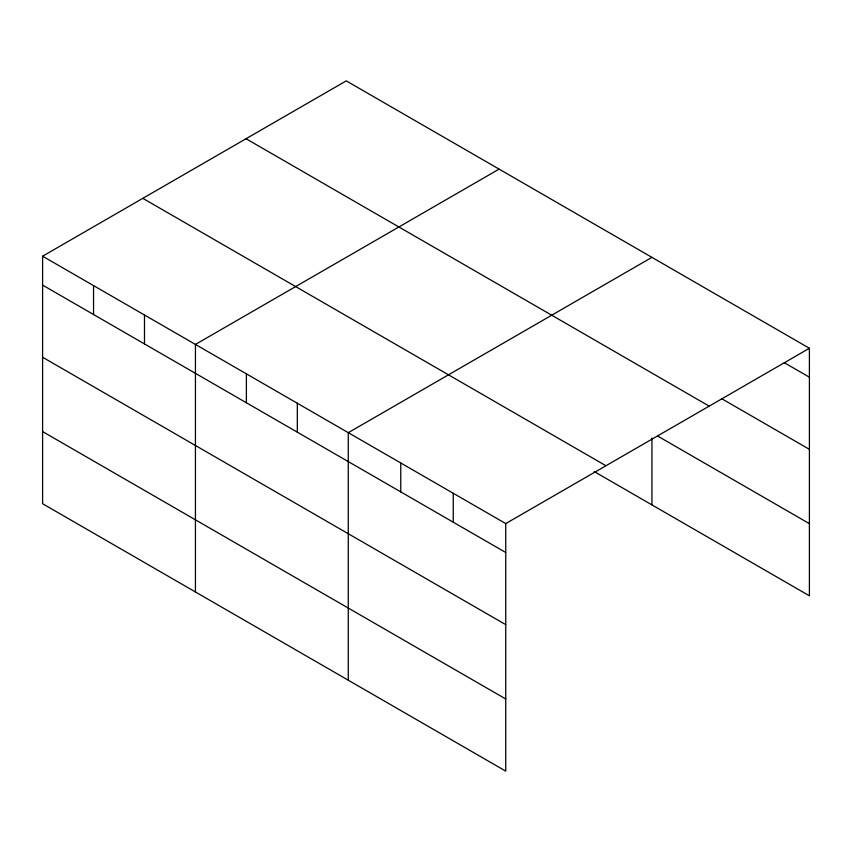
<?xml version="1.0" encoding="UTF-8"?>
<svg xmlns="http://www.w3.org/2000/svg" width="852" height="852" viewBox="0 0 852 852"><rect width="100%" height="100%" fill="white"/><g stroke="black" fill="none" stroke-linecap="round" stroke-linejoin="round"><path stroke-width="1.28" d="M42.6 256.196L505.747 523.586L505.747 771.124L42.6 503.724L42.6 256.196L346.253 80.876L809.4 348.276L809.4 595.804L594.195 471.561M499.091 169.122L195.438 344.432L195.438 591.97M651.929 257.357L348.276 432.678L348.276 680.205M505.747 523.586L809.4 348.276M784.298 362.696L809.4 377.191M721.537 398.608L809.4 449.334M246.047 138.738L709.194 406.127M657.637 436.043L809.4 523.66M142.806 198.335L605.953 465.735M42.6 285.111L505.747 552.501M42.6 357.254L505.747 624.644M42.6 431.581L505.747 698.981M651.929 437.992L651.929 504.895M453.253 493.287L453.253 522.191M400.76 462.977L400.76 491.892M297.327 403.262L297.327 432.177M246.388 373.847L246.388 402.762M144.489 315.016L144.489 343.931M93.55 285.601L93.55 314.516"/></g></svg>
